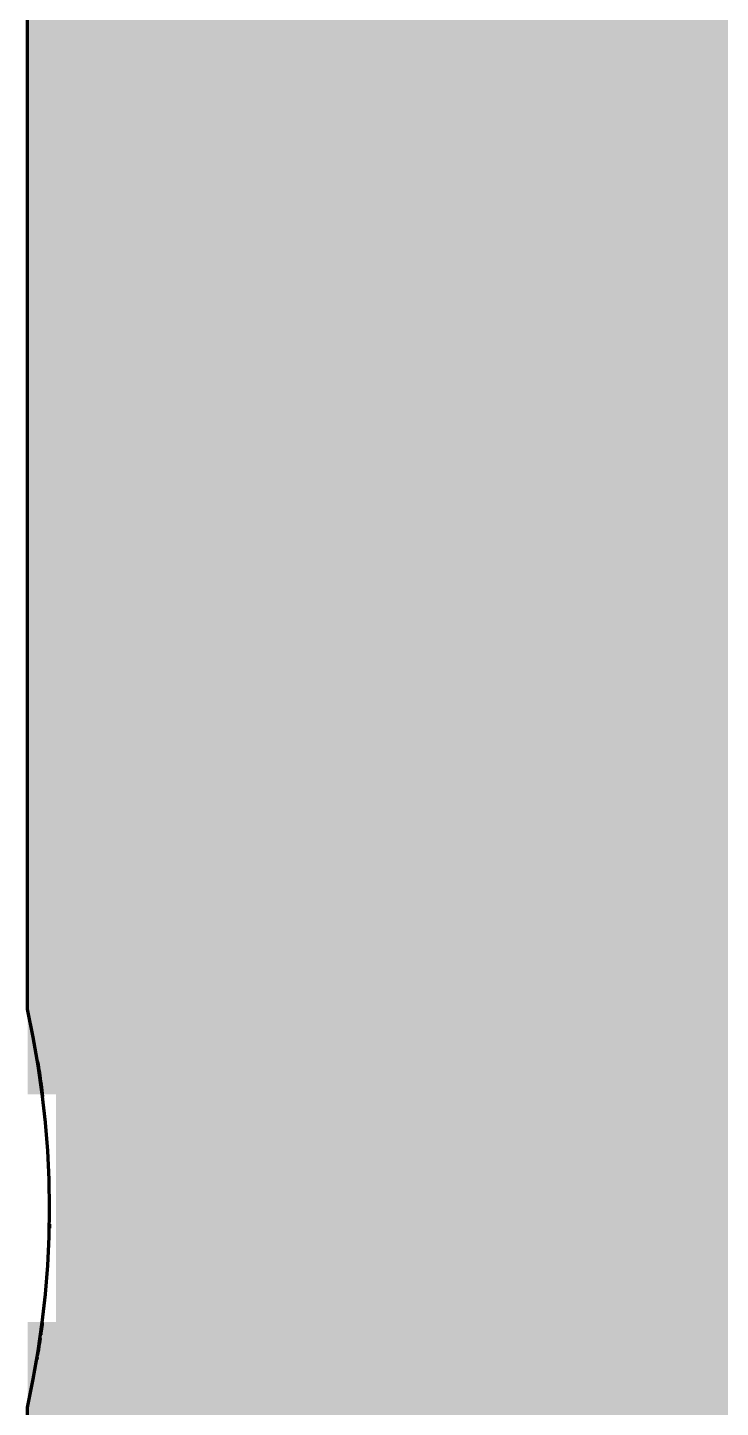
# Model space of a CAD drawing. Header units: millimetres. Extents: x 0 to 2208, y 0 to 420.
# Drawn here: x 1980.173 to 1982.609, y 282.1 to 286.95 of the extents above; entities that cross this region are included whole.
import ezdxf

# ---------------------------------------------------------------- set-up
doc = ezdxf.new("R2010")
doc.units = ezdxf.units.MM
doc.layers.add('01-VISIBLE', color=7, linetype='CONTINUOUS', lineweight=70)
doc.layers.add('13-GRAFICA', color=30, linetype='CONTINUOUS', lineweight=18)

msp = doc.modelspace()

# ---------------------------------------------------------------- hatches: boundary and pattern name
at = {"layer": '13-GRAFICA', "true_color": 0x202020}
h = msp.add_hatch(color=7, dxfattribs=at)
h.dxf.hatch_style = 1
h.paths.add_polyline_path([(1980.173, 282.4), (1980.273, 282.4), (1980.273, 283.2), (1980.173, 283.2), (1980.173, 291.8), (1982.673, 291.8), (1982.673, 283.1), (1982.673, 282.6), (1982.673, 249.8), (1980.173, 249.8)])

# ---------------------------------------------------------------- linework, layer by layer
at = {"layer": '01-VISIBLE'}
for p, q in [((1980.173, 283.5), (1980.173, 291.8)), ((1980.173, 249.8), (1980.173, 282.1))]:
    msp.add_line(p, q, dxfattribs=at)
for points in [[(1980.2505, 282.8), (1980.2489, 282.9008), (1980.244, 283.0015), (1980.2359, 283.102), (1980.2247, 283.2021), (1980.2104, 283.3019), (1980.1931, 283.4012), (1980.173, 283.5)], [(1980.2084, 283.3145), (1980.2099, 283.305), (1980.2114, 283.2955), (1980.2129, 283.286), (1980.2144, 283.2764), (1980.2158, 283.2669), (1980.2172, 283.2574)], [(1980.2174, 283.2562), (1980.2189, 283.2456), (1980.2203, 283.235), (1980.2218, 283.2244), (1980.2232, 283.2138), (1980.2246, 283.2032), (1980.2259, 283.1926)], [(1980.173, 282.1), (1980.1931, 282.1988), (1980.2104, 282.2981), (1980.2247, 282.3979), (1980.2359, 282.498), (1980.244, 282.5985), (1980.2489, 282.6992), (1980.2505, 282.8)], [(1980.25, 282.7441), (1980.25, 282.7418), (1980.2499, 282.7396), (1980.2499, 282.7373), (1980.2498, 282.7351), (1980.2498, 282.7328), (1980.2497, 282.7306)], [(1980.2248, 282.3989), (1980.2239, 282.3915), (1980.2229, 282.3842), (1980.222, 282.3769), (1980.221, 282.3696), (1980.22, 282.3623), (1980.219, 282.355)], [(1980.2172, 282.3426), (1980.2157, 282.3327), (1980.2142, 282.3228), (1980.2127, 282.3129), (1980.2112, 282.303), (1980.2096, 282.2931), (1980.208, 282.2832)], [(1980.2066, 282.2749), (1980.2065, 282.2739), (1980.2063, 282.2729), (1980.2061, 282.2718), (1980.206, 282.2708), (1980.2058, 282.2698), (1980.2056, 282.2688)], [(1980.2067, 282.275), (1980.2067, 282.275), (1980.2067, 282.275), (1980.2067, 282.2749), (1980.2067, 282.2749), (1980.2067, 282.2749), (1980.2067, 282.2749)], [(1980.2069, 282.2765), (1980.2069, 282.2765), (1980.2069, 282.2765), (1980.2069, 282.2765), (1980.2069, 282.2765), (1980.2069, 282.2765), (1980.2069, 282.2765)], [(1980.2072, 282.2781), (1980.2072, 282.2781), (1980.2072, 282.2781), (1980.2072, 282.2781), (1980.2072, 282.2781), (1980.2072, 282.2781), (1980.2072, 282.2781)], [(1980.2074, 282.2797), (1980.2074, 282.2797), (1980.2074, 282.2797), (1980.2074, 282.2797), (1980.2074, 282.2797), (1980.2074, 282.2797), (1980.2074, 282.2797)], [(1980.2077, 282.2812), (1980.2077, 282.2812), (1980.2077, 282.2812), (1980.2077, 282.2812), (1980.2077, 282.2812), (1980.2077, 282.2812), (1980.2077, 282.2812)], [(1980.208, 282.2828), (1980.208, 282.2828), (1980.208, 282.2828), (1980.208, 282.2828), (1980.208, 282.2828), (1980.208, 282.2828), (1980.208, 282.2828)]]:
    msp.add_lwpolyline(points, dxfattribs=at)

doc.saveas('drawing.dxf')
